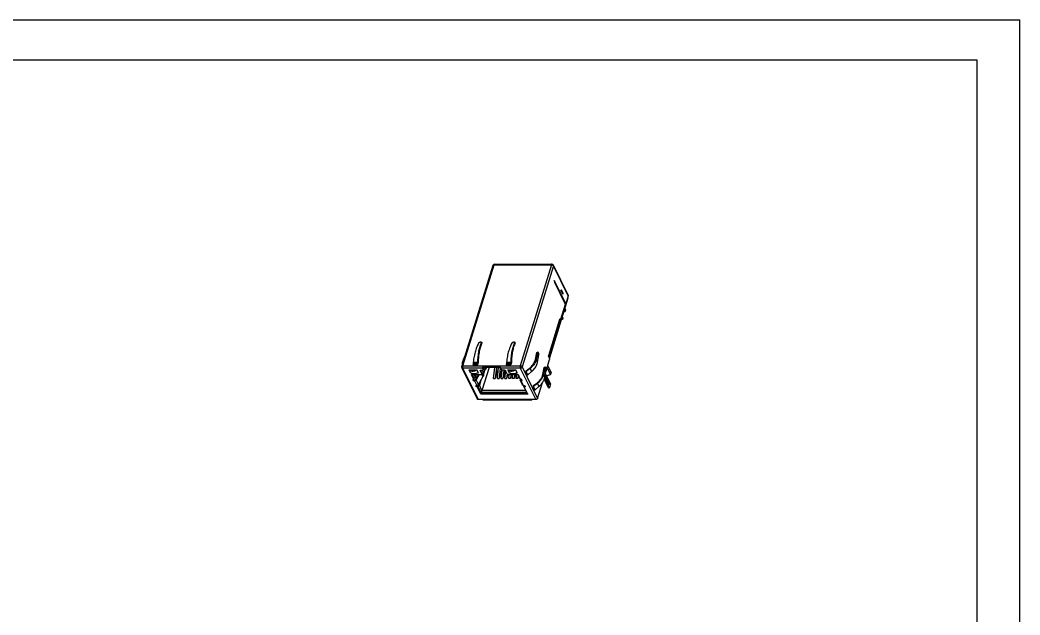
# Model space of a CAD drawing. Extents: x 0 to 420, y 0 to 297.
# Drawn here: x 170.5 to 420, y 148.5 to 297 of the extents above; entities that cross this region are included whole.
import ezdxf

# ---------------------------------------------------------------- set-up
doc = ezdxf.new("R2010")
doc.units = 0
doc.header["$LTSCALE"] = 23.1
doc.layers.get('0').update_dxf_attribs({"linetype": 'CONTINUOUS'})

msp = doc.modelspace()

# ---------------------------------------------------------------- linework, layer by layer
at = {"color": 7, "linetype": 'CONTINUOUS'}
for p, q in [((0, 297), (420, 297)), ((420, 0), (420, 297)), ((17.78, 287.08), (409.21, 287.08)), ((409.21, 287.08), (409.21, 9.23)), ((280.73, 210.54), (288.53, 235.78)), ((280.99, 210.67), (288.79, 235.91)), ((288.79, 235.91), (303.1, 235.91)), ((288.92, 236.06), (303.22, 236.06)), ((303.1, 235.91), (295.3, 210.67)), ((303.59, 235.66), (295.79, 210.42)), ((307.26, 228.33), (303.58, 235.84)), ((307.27, 228.15), (303.59, 235.66)), ((303.81, 231.95), (306.65, 226.16)), ((303.82, 231.79), (303.82, 231.7)), ((303.82, 231.79), (303.84, 231.79)), ((303.87, 231.71), (303.82, 231.7)), ((303.84, 231.79), (303.87, 231.71)), ((303.84, 231.79), (306.65, 226.09)), ((303.85, 231.56), (303.92, 231.58)), ((303.85, 231.56), (306.54, 226.09)), ((306.6, 226.11), (303.92, 231.58)), ((305.46, 229.48), (305.48, 229.54)), ((305.57, 229.57), (305.91, 228.88)), ((305.57, 229.56), (305.57, 229.57)), ((305.91, 228.87), (305.57, 229.56)), ((307.19, 227.58), (302.58, 212.67)), ((305.46, 229.48), (305.9, 228.59)), ((305.56, 229.38), (305.58, 229.44)), ((305.56, 229.38), (305.89, 228.69)), ((305.58, 229.44), (305.91, 228.75)), ((305.91, 228.75), (305.89, 228.69)), ((305.92, 228.66), (305.9, 228.61)), ((305.91, 228.87), (305.91, 228.88)), ((305.91, 228.88), (305.91, 228.87)), ((305.91, 228.86), (305.91, 228.87)), ((305.91, 228.87), (305.91, 228.86)), ((307.27, 228.15), (306.65, 226.16)), ((307.13, 227.7), (307.19, 227.58)), ((302.54, 212.75), (306.33, 225.01)), ((305.48, 222.34), (306.63, 226.06)), ((306.51, 224.21), (306.29, 224.66)), ((306.33, 225.01), (306.31, 225.05)), ((306.41, 225.05), (306.63, 224.6)), ((306.63, 224.6), (306.51, 224.21)), ((306.6, 226.11), (306.54, 226.09)), ((306.64, 226.07), (306.59, 226.05)), ((302.42, 213.25), (305.23, 222.34)), ((305.2, 222.27), (305.42, 222.27)), ((305.37, 222.31), (305.22, 222.31)), ((305.34, 222.37), (305.24, 222.37)), ((305.34, 222.37), (305.37, 222.31)), ((305.86, 222.26), (305.55, 222.26)), ((305.67, 222.65), (305.86, 222.26)), ((305.76, 222.96), (305.95, 222.57)), ((305.95, 222.57), (305.86, 222.26)), ((306.15, 224.21), (306.51, 224.21)), ((285.58, 216.63), (285.31, 216.63)), ((285.7, 216.53), (285.75, 216.36)), ((285.75, 216.41), (285.71, 216.57)), ((293.87, 216.63), (293.6, 216.63)), ((293.99, 216.53), (294.04, 216.36)), ((294.04, 216.41), (294, 216.57)), ((281.15, 212.28), (281.58, 213.27)), ((281.27, 212.27), (281.15, 212.28)), ((299.1, 212.26), (299.48, 214.01)), ((299.29, 212.28), (299.1, 212.26)), ((299.67, 214.02), (299.29, 212.28)), ((299.62, 211.59), (299.29, 212.28)), ((299.48, 214.01), (299.67, 214.02)), ((299.53, 214.08), (299.72, 214.09)), ((299.62, 211.59), (299.97, 213.4)), ((299.76, 214.05), (299.95, 213.68)), ((301.74, 209.33), (302.65, 212.27)), ((302.64, 212.56), (302.43, 212.97)), ((284.62, 202.39), (280.76, 210.25)), ((280.99, 210.67), (295.3, 210.67)), ((284.88, 202.25), (281.02, 210.11)), ((285.93, 210.11), (281.02, 210.11)), ((282.92, 208.97), (282.56, 209.7)), ((282.56, 209.7), (284.51, 209.7)), ((283.51, 211.03), (284.71, 211.03)), ((283.6, 211.59), (283.56, 211.26)), ((284.74, 211.26), (283.56, 211.26)), ((283.6, 211.59), (284.74, 211.59)), ((284.87, 208.97), (284.51, 209.7)), ((284.74, 211.59), (284.82, 211.56)), ((284.74, 211.26), (284.74, 211.59)), ((284.77, 211.25), (284.74, 211.26)), ((284.77, 211.25), (284.82, 211.44)), ((284.82, 211.56), (284.82, 211.44)), ((285.33, 209.59), (285.3, 209.49)), ((285.82, 208.75), (285.39, 209.61)), ((285.42, 209.61), (285.99, 209.61)), ((287.53, 210.27), (285.76, 204.54)), ((286.26, 208.8), (285.86, 209.61)), ((285.88, 210.34), (290.35, 210.34)), ((286.12, 209.74), (285.93, 210.11)), ((285.95, 210.34), (285.98, 210.27)), ((290.36, 210.27), (285.98, 210.27)), ((286.04, 210.27), (286.04, 210.21)), ((286.04, 210.21), (286.18, 209.93)), ((286.04, 210.21), (286.13, 210.21)), ((286.18, 209.93), (286.12, 209.74)), ((286.18, 209.88), (286.12, 209.68)), ((286.16, 210.27), (286.13, 210.21)), ((286.13, 210.21), (286.34, 209.78)), ((286.34, 209.78), (286.15, 209.78)), ((286.26, 208.8), (286.57, 209.8)), ((286.79, 209.83), (286.34, 209.78)), ((286.79, 209.83), (286.57, 210.27)), ((286.79, 209.83), (286.92, 210.27)), ((288.67, 207.53), (288.98, 210.27)), ((289.41, 210.27), (289.09, 207.53)), ((289.91, 210.18), (289.09, 207.53)), ((289.61, 207.53), (289.92, 210.27)), ((290.34, 210.2), (290.03, 207.53)), ((290.69, 209.65), (290.03, 207.53)), ((290.52, 209.83), (290.31, 210.27)), ((295.32, 210.11), (290.41, 210.11)), ((290.59, 209.74), (290.41, 210.11)), ((290.52, 209.83), (290.55, 209.81)), ((290.55, 207.53), (290.79, 209.62)), ((291.41, 209.61), (290.84, 209.61)), ((291.21, 209.61), (290.97, 207.53)), ((291.8, 211.03), (293, 211.03)), ((291.89, 211.59), (291.85, 211.26)), ((293.03, 211.26), (291.85, 211.26)), ((291.89, 211.59), (293.03, 211.59)), ((292.24, 209.7), (294.19, 209.7)), ((292.6, 208.97), (292.24, 209.7)), ((293.03, 211.59), (293.11, 211.56)), ((293.03, 211.26), (293.03, 211.59)), ((293.06, 211.25), (293.03, 211.26)), ((293.06, 211.25), (293.11, 211.44)), ((293.11, 211.56), (293.11, 211.44)), ((294.55, 208.97), (294.19, 209.7)), ((295.32, 210.11), (299.18, 202.25)), ((295.79, 210.42), (299.65, 202.56)), ((297.75, 210.01), (296.8, 209.26)), ((296.83, 209.47), (297.63, 210.1)), ((297.63, 210.1), (297.75, 210.01)), ((297.75, 210.01), (298.12, 209.24)), ((300.93, 208.53), (301.31, 210.28)), ((301.5, 210.29), (301.12, 208.55)), ((301.31, 210.28), (301.5, 210.29)), ((301.36, 210.35), (301.55, 210.36)), ((301.45, 207.86), (301.8, 209.67)), ((301.59, 210.32), (301.78, 209.95)), ((302.88, 208.5), (302.02, 210.25)), ((302.16, 210.69), (303.02, 208.94)), ((283.19, 208.51), (283.16, 208.4)), ((283.63, 207.44), (283.16, 208.4)), ((283.69, 207.64), (283.26, 208.53)), ((283.28, 208.53), (285.59, 208.53)), ((283.34, 208.53), (283.84, 207.51)), ((283.69, 207.64), (283.63, 207.44)), ((283.7, 207.58), (283.64, 207.38)), ((283.84, 207.51), (283.68, 207.51)), ((284.19, 207.75), (283.81, 208.53)), ((284.19, 207.75), (283.84, 207.51)), ((283.86, 206.97), (283.91, 207.13)), ((284.87, 208.53), (284.13, 207.25)), ((284.19, 207.75), (284.43, 208.53)), ((285.06, 208.53), (284.3, 207.22)), ((284.88, 206.03), (284.3, 207.22)), ((284.88, 206.03), (286, 207.97)), ((285.71, 208.65), (285.3, 209.49)), ((285.77, 208.85), (285.71, 208.65)), ((285.71, 208.57), (286, 207.97)), ((285.78, 208.79), (285.72, 208.59)), ((285.82, 208.75), (285.77, 208.75)), ((286.26, 208.8), (285.82, 208.75)), ((286.13, 208.46), (285.98, 208.77)), ((286.11, 208.79), (286.13, 208.46)), ((288.67, 207.53), (289.09, 207.53)), ((289.61, 207.53), (290.03, 207.53)), ((290.55, 207.53), (290.97, 207.53)), ((291.6, 209.55), (290.97, 207.53)), ((291.49, 207.53), (291.7, 209.39)), ((291.49, 207.53), (291.91, 207.53)), ((292.07, 208.65), (291.65, 209.49)), ((292.05, 208.69), (291.91, 207.53)), ((292.22, 208.54), (291.91, 207.53)), ((294.61, 208.53), (292.31, 208.53)), ((292.43, 207.53), (292.54, 208.53)), ((292.85, 207.53), (292.43, 207.53)), ((292.97, 208.53), (292.85, 207.53)), ((293.16, 208.53), (292.85, 207.53)), ((293.37, 207.53), (293.48, 208.53)), ((293.79, 207.53), (293.37, 207.53)), ((293.91, 208.53), (293.79, 207.53)), ((294.1, 208.53), (293.79, 207.53)), ((294.31, 207.53), (294.42, 208.53)), ((294.73, 207.53), (294.31, 207.53)), ((294.83, 208.42), (294.73, 207.53)), ((294.94, 208.2), (294.73, 207.53)), ((295.16, 207.75), (294.81, 208.46)), ((295.33, 207.44), (294.86, 208.4)), ((295.21, 207.69), (295.16, 207.75)), ((295.25, 207.53), (295.25, 207.6)), ((295.29, 207.53), (295.25, 207.53)), ((295.29, 207.53), (295.28, 207.22)), ((295.88, 205.93), (295.3, 207.11)), ((295.47, 207.34), (295.47, 207.25)), ((295.51, 207.16), (295.47, 207.25)), ((295.61, 207.13), (295.56, 206.97)), ((296.73, 209.16), (297.12, 208.36)), ((296.77, 209.28), (296.83, 209.47)), ((296.8, 209.26), (296.77, 209.28)), ((297.19, 208.45), (296.8, 209.26)), ((297.19, 208.45), (298.12, 209.24)), ((301.12, 208.55), (300.93, 208.53)), ((301.45, 207.86), (301.12, 208.55)), ((302.39, 205.22), (301.32, 207.39)), ((302.57, 205.22), (301.39, 207.62)), ((302.35, 206.12), (301.46, 207.92)), ((302.44, 206.12), (301.49, 208.06)), ((301.58, 208.51), (302.56, 206.51)), ((301.63, 208.66), (302.86, 206.16)), ((283.86, 206.97), (284.44, 205.79)), ((284.43, 205.79), (284.4, 205.66)), ((284.51, 205.61), (284.52, 205.65)), ((284.57, 205.63), (284.51, 205.43)), ((284.52, 205.65), (284.76, 205.65)), ((284.73, 205.52), (284.67, 205.32)), ((285.46, 203.71), (284.67, 205.32)), ((285.52, 203.9), (284.73, 205.52)), ((284.76, 205.65), (285.11, 205.88)), ((284.76, 205.65), (285.51, 204.12)), ((285.47, 207.06), (285.11, 205.88)), ((285.76, 204.54), (285.11, 205.88)), ((296.14, 205.79), (295.56, 206.97)), ((296.73, 204.54), (296.12, 205.79)), ((296.15, 205.79), (296.28, 205.65)), ((296.48, 205.65), (296.28, 205.65)), ((296.28, 205.65), (296.38, 205.44)), ((296.42, 205.57), (296.36, 205.38)), ((297.16, 203.71), (296.37, 205.32)), ((296.49, 205.63), (296.43, 205.43)), ((298.56, 205.43), (298.95, 204.63)), ((298.6, 205.55), (298.66, 205.74)), ((298.63, 205.53), (298.6, 205.55)), ((299.58, 206.28), (298.63, 205.53)), ((299.02, 204.72), (298.63, 205.53)), ((298.66, 205.74), (299.46, 206.37)), ((299.02, 204.72), (299.95, 205.51)), ((299.46, 206.37), (299.58, 206.28)), ((299.58, 206.28), (299.95, 205.51)), ((299.65, 202.56), (300.87, 206.5)), ((302.44, 206.12), (302.35, 206.12)), ((302.39, 205.22), (302.57, 205.22)), ((302.5, 206.06), (302.41, 206.06)), ((302.86, 206.16), (302.57, 205.22)), ((299.18, 202.25), (284.88, 202.25)), ((285.52, 203.9), (285.46, 203.71)), ((285.76, 204.54), (285.51, 204.12)), ((285.51, 204.12), (296.96, 204.12)), ((285.77, 203.78), (285.71, 203.58)), ((297.04, 203.58), (285.71, 203.58)), ((296.73, 204.54), (285.76, 204.54)), ((285.77, 203.78), (297.1, 203.78)), ((298.15, 202.16), (286.1, 202.16)), ((296.73, 204.54), (296.8, 204.45)), ((297.04, 203.58), (297.1, 203.78))]:
    msp.add_line(p, q, dxfattribs=at)
for centre, radius, start, end in [((288.92, 235.66), 0.4, 89.9984, 162.8329), ((303.22, 235.66), 0.4, 26.1381, 89.9999), ((304.77, 232.07), 0.968, 187.2723, 196.8213), ((305.81, 228.64), 0.0993, 333.7842, 342.8007), ((305.76, 228.81), 0.158, 15.5419, 21.6147), ((305.64, 228.75), 0.3, 342.828, 21.6271), ((306.92, 226.1), 0.271, 168.1391, 174.1298), ((306.82, 226.09), 0.174, 165.943, 170.7375), ((284.16, 210.99), 3.27, 156.8305, 162.1032), ((296.3, 212.88), 2.87, 342.0675, 347.6278), ((296.39, 212.91), 2.97, 342.0617, 347.7015), ((281.12, 210.42), 0.4, 162.8269, 206.1379), ((296.5, 212.2), 3.18, 343.4956, 348.9061), ((278.3, 215.22), 19.4, 341.8011, 342.1738), ((284.7, 206.14), 0.523, 249.8474, 255.5671), ((296.41, 205.85), 0.229, 288.9945, 290.3904), ((280.15, 211.49), 19.38, 341.8004, 342.1733)]:
    msp.add_arc(centre, radius, start, end, dxfattribs=at)
for centre, major_axis, ratio, start_param, end_param in [((303.9, 231.73), (0.006, 0.208), 0.383014, -4.557302, -3.771904), ((305.43, 229.11), (0.104, 0.493), 0.268842, -0.331064, -0.093123), ((306.59, 226.26), (0.006, 0.208), 0.383014, -3.771904, -3.022614)]:
    msp.add_ellipse(centre, major_axis=major_axis, ratio=ratio, start_param=start_param, end_param=end_param, dxfattribs=at)
for points, knots in [([(288.53, 235.78), (288.54, 235.79), (288.54, 235.81), (288.56, 235.84), (288.59, 235.86), (288.63, 235.89), (288.7, 235.91), (288.76, 235.91), (288.79, 235.91)], [0, 0, 0, 0, 0.099766, 0.20308, 0.312912, 0.431323, 0.696859, 1, 1, 1, 1]), ([(288.79, 235.91), (288.8, 235.93), (288.81, 235.97), (288.84, 236.02), (288.86, 236.04), (288.88, 236.05), (288.9, 236.06), (288.91, 236.06), (288.92, 236.06)], [0, 0, 0, 0, 0.331883, 0.605596, 0.72059, 0.822459, 0.914092, 1, 1, 1, 1]), ([(303.22, 236.06), (303.21, 236.06), (303.2, 236.06), (303.18, 236.05), (303.17, 236.04), (303.14, 236.02), (303.12, 235.97), (303.1, 235.93), (303.1, 235.91)], [0, 0, 0, 0, 0.085908, 0.177541, 0.27941, 0.394404, 0.668117, 1, 1, 1, 1]), ([(303.1, 235.91), (303.15, 235.91), (303.25, 235.9), (303.37, 235.85), (303.46, 235.8), (303.51, 235.76), (303.56, 235.72), (303.58, 235.68), (303.59, 235.66)], [0, 0, 0, 0, 0.264312, 0.535856, 0.66592, 0.787929, 0.899648, 1, 1, 1, 1]), ([(303.59, 235.66), (303.6, 235.69), (303.6, 235.74), (303.59, 235.8), (303.58, 235.83), (303.58, 235.84)], [0, 0, 0, 0, 0.516114, 0.760433, 1, 1, 1, 1]), ([(303.82, 231.79), (303.82, 231.8), (303.82, 231.85), (303.81, 231.91), (303.81, 231.95)], [0, 0, 0, 0, 0.250824, 1, 1, 1, 1]), ([(303.87, 231.71), (303.88, 231.69), (303.89, 231.64), (303.91, 231.6), (303.92, 231.58)], [0, 0, 0, 0, 0.543813, 1, 1, 1, 1]), ([(305.48, 229.54), (305.48, 229.55), (305.49, 229.56), (305.5, 229.58), (305.51, 229.59), (305.52, 229.6), (305.54, 229.6), (305.54, 229.6), (305.55, 229.6)], [0, 0, 0, 0, 0.34562, 0.48937, 0.613431, 0.812253, 0.903096, 1, 1, 1, 1]), ([(305.48, 229.54), (305.5, 229.52), (305.54, 229.49), (305.57, 229.45), (305.58, 229.44)], [0, 0, 0, 0, 0.536647, 1, 1, 1, 1]), ([(305.57, 229.56), (305.57, 229.56), (305.56, 229.57), (305.55, 229.59), (305.55, 229.6)], [0, 0, 0, 0, 0.246869, 1, 1, 1, 1]), ([(305.58, 229.44), (305.58, 229.46), (305.59, 229.5), (305.58, 229.54), (305.57, 229.56)], [0, 0, 0, 0, 0.516892, 1, 1, 1, 1]), ([(305.56, 229.38), (305.55, 229.4), (305.52, 229.44), (305.48, 229.47), (305.46, 229.48)], [0, 0, 0, 0, 0.463353, 1, 1, 1, 1]), ([(305.9, 228.61), (305.91, 228.61), (305.91, 228.63), (305.91, 228.66), (305.9, 228.68), (305.89, 228.69)], [0, 0, 0, 0, 0.23414, 0.475374, 1, 1, 1, 1]), ([(305.92, 228.86), (305.92, 228.84), (305.92, 228.8), (305.92, 228.77), (305.91, 228.75)], [0, 0, 0, 0, 0.484322, 1, 1, 1, 1]), ([(305.91, 228.75), (305.92, 228.74), (305.93, 228.71), (305.93, 228.68), (305.92, 228.67), (305.92, 228.66)], [0, 0, 0, 0, 0.524626, 0.76586, 1, 1, 1, 1]), ([(307.26, 228.33), (307.27, 228.32), (307.28, 228.29), (307.29, 228.23), (307.28, 228.18), (307.27, 228.15)], [0, 0, 0, 0, 0.239567, 0.483886, 1, 1, 1, 1]), ([(306.6, 226.11), (306.6, 226.1), (306.61, 226.1), (306.62, 226.08), (306.62, 226.08), (306.63, 226.07), (306.63, 226.07), (306.63, 226.07), (306.64, 226.07)], [0, 0, 0, 0, 0.386088, 0.545306, 0.680737, 0.792164, 0.880368, 1, 1, 1, 1]), ([(306.64, 226.07), (306.64, 226.07), (306.64, 226.07), (306.64, 226.08), (306.65, 226.08), (306.65, 226.09)], [0, 0, 0, 0, 0.366938, 0.645418, 1, 1, 1, 1]), ([(306.65, 226.09), (306.65, 226.09), (306.65, 226.1), (306.65, 226.11), (306.65, 226.11)], [0, 0, 0, 0, 0.245045, 1, 1, 1, 1]), ([(305.23, 222.34), (305.23, 222.35), (305.24, 222.37), (305.25, 222.39), (305.26, 222.4), (305.27, 222.41), (305.28, 222.41), (305.29, 222.42), (305.29, 222.42)], [0, 0, 0, 0, 0.331872, 0.605596, 0.72059, 0.82246, 0.914092, 1, 1, 1, 1]), ([(305.29, 222.42), (305.29, 222.42), (305.3, 222.41), (305.31, 222.4), (305.33, 222.39), (305.33, 222.38), (305.34, 222.37)], [0, 0, 0, 0, 0.195442, 0.417915, 0.684051, 1, 1, 1, 1]), ([(305.37, 222.31), (305.37, 222.3), (305.38, 222.29), (305.39, 222.28), (305.4, 222.27), (305.41, 222.27), (305.42, 222.27)], [0, 0, 0, 0, 0.315949, 0.582085, 0.804558, 1, 1, 1, 1]), ([(305.42, 222.27), (305.42, 222.27), (305.42, 222.27), (305.43, 222.27), (305.44, 222.28), (305.45, 222.29), (305.47, 222.31), (305.47, 222.33), (305.48, 222.34)], [0, 0, 0, 0, 0.085908, 0.17754, 0.27941, 0.394404, 0.668128, 1, 1, 1, 1]), ([(285.06, 216.53), (284.97, 216.38), (284.78, 216.07), (284.54, 215.56), (284.32, 214.99), (284.12, 214.38), (283.94, 213.72), (283.8, 213.04), (283.68, 212.32), (283.62, 211.83), (283.6, 211.59)], [0, 0, 0, 0, 0.100733, 0.209866, 0.326912, 0.45113, 0.581636, 0.717385, 0.857248, 1, 1, 1, 1]), ([(284.74, 211.59), (284.74, 211.83), (284.76, 212.32), (284.82, 213.03), (284.9, 213.72), (285.01, 214.38), (285.15, 214.99), (285.31, 215.55), (285.49, 216.07), (285.63, 216.38), (285.7, 216.53)], [0, 0, 0, 0, 0.145334, 0.28718, 0.424259, 0.555376, 0.679407, 0.795379, 0.902446, 1, 1, 1, 1]), ([(285.75, 216.36), (285.67, 216.22), (285.54, 215.91), (285.36, 215.41), (285.21, 214.86), (285.08, 214.27), (284.97, 213.63), (284.89, 212.96), (284.84, 212.27), (284.82, 211.8), (284.82, 211.56)], [0, 0, 0, 0, 0.097551, 0.204618, 0.32059, 0.44462, 0.575736, 0.712814, 0.854662, 1, 1, 1, 1]), ([(285.06, 216.53), (285.07, 216.55), (285.1, 216.57), (285.16, 216.61), (285.23, 216.63), (285.28, 216.63), (285.31, 216.63)], [0, 0, 0, 0, 0.20779, 0.459221, 0.732876, 1, 1, 1, 1]), ([(285.58, 216.63), (285.6, 216.63), (285.63, 216.63), (285.66, 216.62), (285.68, 216.61), (285.7, 216.6), (285.71, 216.59), (285.71, 216.58), (285.71, 216.57)], [0, 0, 0, 0, 0.316927, 0.587595, 0.704512, 0.810208, 0.907331, 1, 1, 1, 1]), ([(285.71, 216.57), (285.71, 216.57), (285.71, 216.55), (285.71, 216.54), (285.7, 216.53)], [0, 0, 0, 0, 0.471334, 1, 1, 1, 1]), ([(285.75, 216.36), (285.75, 216.37), (285.75, 216.38), (285.75, 216.4), (285.75, 216.41)], [0, 0, 0, 0, 0.528539, 1, 1, 1, 1]), ([(293.35, 216.53), (293.26, 216.38), (293.07, 216.07), (292.83, 215.56), (292.61, 214.99), (292.41, 214.38), (292.23, 213.72), (292.09, 213.04), (291.97, 212.32), (291.91, 211.83), (291.89, 211.59)], [0, 0, 0, 0, 0.100733, 0.209866, 0.326912, 0.45113, 0.581636, 0.717385, 0.857248, 1, 1, 1, 1]), ([(293.03, 211.59), (293.03, 211.83), (293.05, 212.32), (293.11, 213.03), (293.19, 213.72), (293.3, 214.38), (293.44, 214.99), (293.6, 215.55), (293.78, 216.07), (293.92, 216.38), (293.99, 216.53)], [0, 0, 0, 0, 0.145334, 0.28718, 0.424259, 0.555376, 0.679407, 0.795379, 0.902446, 1, 1, 1, 1]), ([(294.04, 216.36), (293.96, 216.22), (293.83, 215.91), (293.65, 215.41), (293.5, 214.86), (293.37, 214.27), (293.26, 213.63), (293.18, 212.96), (293.13, 212.27), (293.11, 211.8), (293.11, 211.56)], [0, 0, 0, 0, 0.097551, 0.204618, 0.32059, 0.44462, 0.575736, 0.712814, 0.854662, 1, 1, 1, 1]), ([(293.35, 216.53), (293.36, 216.55), (293.39, 216.57), (293.45, 216.61), (293.52, 216.63), (293.57, 216.63), (293.6, 216.63)], [0, 0, 0, 0, 0.20779, 0.459221, 0.732876, 1, 1, 1, 1]), ([(293.87, 216.63), (293.89, 216.63), (293.92, 216.63), (293.95, 216.62), (293.97, 216.61), (293.99, 216.6), (294, 216.59), (294, 216.58), (294, 216.57)], [0, 0, 0, 0, 0.316927, 0.587595, 0.704512, 0.810208, 0.907331, 1, 1, 1, 1]), ([(294, 216.57), (294, 216.57), (294, 216.55), (294, 216.54), (293.99, 216.53)], [0, 0, 0, 0, 0.471334, 1, 1, 1, 1]), ([(294.04, 216.36), (294.04, 216.37), (294.04, 216.38), (294.04, 216.4), (294.04, 216.41)], [0, 0, 0, 0, 0.528539, 1, 1, 1, 1]), ([(299.48, 214.01), (299.48, 214.02), (299.49, 214.04), (299.5, 214.06), (299.51, 214.07), (299.51, 214.07), (299.52, 214.08), (299.53, 214.08), (299.53, 214.08)], [0, 0, 0, 0, 0.341564, 0.618314, 0.732295, 0.831518, 0.919069, 1, 1, 1, 1]), ([(299.72, 214.09), (299.71, 214.09), (299.71, 214.09), (299.7, 214.09), (299.69, 214.08), (299.69, 214.07), (299.68, 214.05), (299.67, 214.03), (299.67, 214.02)], [0, 0, 0, 0, 0.080931, 0.168482, 0.267705, 0.381686, 0.658436, 1, 1, 1, 1]), ([(299.76, 214.05), (299.76, 214.06), (299.75, 214.07), (299.74, 214.08), (299.73, 214.09), (299.72, 214.09), (299.72, 214.09)], [0, 0, 0, 0, 0.331063, 0.602411, 0.819062, 1, 1, 1, 1]), ([(299.97, 213.4), (299.98, 213.42), (299.98, 213.47), (299.98, 213.55), (299.97, 213.61), (299.96, 213.65), (299.95, 213.67), (299.95, 213.68)], [0, 0, 0, 0, 0.245521, 0.517252, 0.779803, 0.897008, 1, 1, 1, 1]), ([(302.43, 212.97), (302.43, 212.98), (302.42, 213), (302.41, 213.05), (302.4, 213.11), (302.4, 213.18), (302.41, 213.23), (302.42, 213.25)], [0, 0, 0, 0, 0.102667, 0.219303, 0.480863, 0.7527, 1, 1, 1, 1]), ([(302.65, 212.27), (302.66, 212.3), (302.66, 212.35), (302.67, 212.42), (302.66, 212.48), (302.65, 212.53), (302.64, 212.55), (302.64, 212.56)], [0, 0, 0, 0, 0.2473, 0.519137, 0.780697, 0.897333, 1, 1, 1, 1]), ([(280.99, 210.67), (280.96, 210.67), (280.9, 210.67), (280.83, 210.65), (280.79, 210.62), (280.76, 210.6), (280.75, 210.57), (280.74, 210.55), (280.73, 210.54)], [0, 0, 0, 0, 0.303139, 0.568676, 0.687087, 0.79692, 0.900234, 1, 1, 1, 1]), ([(280.76, 210.25), (280.77, 210.23), (280.8, 210.19), (280.86, 210.14), (280.93, 210.12), (280.99, 210.11), (281.02, 210.11)], [0, 0, 0, 0, 0.226855, 0.465045, 0.722047, 1, 1, 1, 1]), ([(280.91, 211.11), (280.9, 211.25), (280.93, 211.55), (281, 211.85), (281.04, 211.99)], [0, 0, 0, 0, 0.488581, 1, 1, 1, 1]), ([(281.02, 210.11), (281.01, 210.13), (280.99, 210.17), (280.98, 210.23), (280.97, 210.3), (280.96, 210.41), (280.96, 210.51), (280.98, 210.61), (280.99, 210.65), (280.99, 210.67)], [0, 0, 0, 0, 0.102619, 0.219194, 0.34657, 0.480851, 0.752554, 0.881367, 1, 1, 1, 1]), ([(282.56, 209.7), (282.61, 209.65), (282.73, 209.56), (282.94, 209.46), (283.18, 209.4), (283.44, 209.38), (283.71, 209.4), (284.08, 209.48), (284.34, 209.6), (284.51, 209.7)], [0, 0, 0, 0, 0.10507, 0.215968, 0.33368, 0.458229, 0.588817, 0.724017, 1, 1, 1, 1]), ([(283.56, 211.26), (283.56, 211.22), (283.55, 211.14), (283.52, 211.06), (283.51, 211.03)], [0, 0, 0, 0, 0.521691, 1, 1, 1, 1]), ([(284.71, 211.03), (284.72, 211.06), (284.73, 211.14), (284.74, 211.22), (284.74, 211.26)], [0, 0, 0, 0, 0.474853, 1, 1, 1, 1]), ([(284.77, 211.25), (284.76, 211.23), (284.74, 211.16), (284.72, 211.08), (284.71, 211.03)], [0, 0, 0, 0, 0.250481, 1, 1, 1, 1]), ([(285.29, 209.55), (285.29, 209.55), (285.3, 209.56), (285.31, 209.58), (285.34, 209.6), (285.38, 209.61), (285.41, 209.61), (285.42, 209.61)], [0, 0, 0, 0, 0.099856, 0.203264, 0.430807, 0.696589, 1, 1, 1, 1]), ([(285.88, 210.34), (285.88, 210.29), (285.89, 210.23), (285.91, 210.16), (285.93, 210.13), (285.93, 210.11)], [0, 0, 0, 0, 0.542295, 0.784242, 1, 1, 1, 1]), ([(285.99, 209.61), (286.01, 209.61), (286.04, 209.62), (286.08, 209.63), (286.1, 209.65), (286.12, 209.67), (286.12, 209.67), (286.12, 209.68)], [0, 0, 0, 0, 0.303411, 0.569193, 0.796736, 0.900144, 1, 1, 1, 1]), ([(286.12, 209.68), (286.13, 209.69), (286.13, 209.71), (286.12, 209.73), (286.12, 209.74)], [0, 0, 0, 0, 0.47401, 1, 1, 1, 1]), ([(286.18, 209.88), (286.19, 209.88), (286.19, 209.91), (286.18, 209.92), (286.18, 209.93)], [0, 0, 0, 0, 0.473979, 1, 1, 1, 1]), ([(290.41, 210.11), (290.4, 210.13), (290.39, 210.16), (290.37, 210.23), (290.36, 210.29), (290.35, 210.34)], [0, 0, 0, 0, 0.215758, 0.457705, 1, 1, 1, 1]), ([(290.59, 209.74), (290.6, 209.72), (290.63, 209.69), (290.69, 209.65), (290.76, 209.62), (290.81, 209.61), (290.84, 209.61)], [0, 0, 0, 0, 0.211454, 0.46335, 0.735295, 1, 1, 1, 1]), ([(291.41, 209.61), (291.43, 209.61), (291.48, 209.61), (291.56, 209.58), (291.62, 209.54), (291.64, 209.51), (291.65, 209.49)], [0, 0, 0, 0, 0.264705, 0.53665, 0.788546, 1, 1, 1, 1]), ([(291.85, 211.26), (291.85, 211.22), (291.84, 211.14), (291.81, 211.06), (291.8, 211.03)], [0, 0, 0, 0, 0.521691, 1, 1, 1, 1]), ([(292.24, 209.7), (292.29, 209.65), (292.41, 209.56), (292.62, 209.46), (292.86, 209.4), (293.12, 209.38), (293.39, 209.4), (293.76, 209.48), (294.03, 209.6), (294.19, 209.7)], [0, 0, 0, 0, 0.10507, 0.215968, 0.33368, 0.458229, 0.588817, 0.724017, 1, 1, 1, 1]), ([(293, 211.03), (293.01, 211.06), (293.02, 211.14), (293.03, 211.22), (293.03, 211.26)], [0, 0, 0, 0, 0.474853, 1, 1, 1, 1]), ([(293.06, 211.25), (293.05, 211.23), (293.03, 211.16), (293.01, 211.08), (293, 211.03)], [0, 0, 0, 0, 0.250481, 1, 1, 1, 1]), ([(295.3, 210.67), (295.29, 210.65), (295.28, 210.61), (295.26, 210.51), (295.26, 210.41), (295.27, 210.3), (295.28, 210.23), (295.3, 210.17), (295.31, 210.13), (295.32, 210.11)], [0, 0, 0, 0, 0.118633, 0.247446, 0.519149, 0.65343, 0.780806, 0.897381, 1, 1, 1, 1]), ([(295.79, 210.42), (295.78, 210.44), (295.76, 210.48), (295.71, 210.52), (295.66, 210.57), (295.57, 210.62), (295.45, 210.66), (295.35, 210.67), (295.3, 210.67)], [0, 0, 0, 0, 0.100352, 0.21207, 0.33408, 0.464144, 0.735688, 1, 1, 1, 1]), ([(295.32, 210.11), (295.37, 210.11), (295.48, 210.13), (295.59, 210.19), (295.67, 210.25), (295.74, 210.32), (295.77, 210.38), (295.79, 210.42)], [0, 0, 0, 0, 0.253002, 0.515778, 0.645255, 0.770279, 1, 1, 1, 1]), ([(297.63, 210.1), (297.8, 210.23), (298.11, 210.51), (298.51, 210.98), (298.82, 211.47), (298.97, 211.82), (299.03, 211.99)], [0, 0, 0, 0, 0.266935, 0.523813, 0.768508, 1, 1, 1, 1]), ([(299.21, 211.99), (299.15, 211.81), (299, 211.44), (298.67, 210.92), (298.25, 210.44), (297.92, 210.14), (297.75, 210.01)], [0, 0, 0, 0, 0.231538, 0.47625, 0.733113, 1, 1, 1, 1]), ([(298.12, 209.24), (298.3, 209.38), (298.62, 209.69), (299.03, 210.19), (299.35, 210.73), (299.5, 211.11), (299.55, 211.3)], [0, 0, 0, 0, 0.265024, 0.521284, 0.766656, 1, 1, 1, 1]), ([(301.31, 210.28), (301.31, 210.29), (301.32, 210.31), (301.33, 210.33), (301.34, 210.34), (301.34, 210.35), (301.35, 210.35), (301.36, 210.35), (301.36, 210.35)], [0, 0, 0, 0, 0.341563, 0.618313, 0.732294, 0.831517, 0.919068, 1, 1, 1, 1]), ([(301.55, 210.36), (301.54, 210.36), (301.54, 210.36), (301.53, 210.36), (301.52, 210.35), (301.52, 210.34), (301.51, 210.32), (301.5, 210.3), (301.5, 210.29)], [0, 0, 0, 0, 0.080932, 0.168483, 0.267706, 0.381687, 0.658437, 1, 1, 1, 1]), ([(301.59, 210.32), (301.59, 210.33), (301.58, 210.34), (301.57, 210.35), (301.56, 210.36), (301.55, 210.36), (301.55, 210.36)], [0, 0, 0, 0, 0.331063, 0.602411, 0.819062, 1, 1, 1, 1]), ([(301.8, 209.67), (301.81, 209.69), (301.81, 209.74), (301.81, 209.82), (301.8, 209.88), (301.79, 209.92), (301.78, 209.94), (301.78, 209.95)], [0, 0, 0, 0, 0.245519, 0.517251, 0.779803, 0.897008, 1, 1, 1, 1]), ([(284.87, 208.97), (284.7, 208.87), (284.44, 208.75), (284.07, 208.67), (283.8, 208.65), (283.54, 208.67), (283.3, 208.73), (283.09, 208.83), (282.97, 208.92), (282.92, 208.97)], [0, 0, 0, 0, 0.275983, 0.411183, 0.541771, 0.66632, 0.784032, 0.89493, 1, 1, 1, 1]), ([(283.15, 208.46), (283.16, 208.47), (283.16, 208.48), (283.17, 208.49), (283.2, 208.51), (283.24, 208.52), (283.27, 208.53), (283.28, 208.53)], [0, 0, 0, 0, 0.099856, 0.203264, 0.430807, 0.696589, 1, 1, 1, 1]), ([(283.16, 208.4), (283.16, 208.41), (283.15, 208.43), (283.15, 208.45), (283.15, 208.46)], [0, 0, 0, 0, 0.52599, 1, 1, 1, 1]), ([(283.58, 207.33), (283.57, 207.33), (283.54, 207.32), (283.52, 207.3), (283.5, 207.27), (283.49, 207.26), (283.48, 207.25)], [0, 0, 0, 0, 0.28304, 0.53999, 0.775941, 1, 1, 1, 1]), ([(283.48, 207.25), (283.48, 207.24), (283.48, 207.23), (283.48, 207.19), (283.5, 207.15), (283.53, 207.1), (283.58, 207.06), (283.64, 207.02), (283.71, 207), (283.79, 206.98), (283.84, 206.97), (283.86, 206.97)], [0, 0, 0, 0, 0.042717, 0.08684, 0.18336, 0.295419, 0.423208, 0.56339, 0.710541, 0.858238, 1, 1, 1, 1]), ([(283.54, 207.32), (283.56, 207.29), (283.59, 207.25), (283.64, 207.21), (283.71, 207.17), (283.8, 207.14), (283.87, 207.13), (283.91, 207.13)], [0, 0, 0, 0, 0.21146, 0.333606, 0.463789, 0.735525, 1, 1, 1, 1]), ([(283.58, 207.33), (283.58, 207.33), (283.6, 207.34), (283.62, 207.35), (283.63, 207.37), (283.64, 207.38), (283.64, 207.38)], [0, 0, 0, 0, 0.283041, 0.539988, 0.775942, 1, 1, 1, 1]), ([(283.64, 207.38), (283.64, 207.39), (283.64, 207.41), (283.64, 207.43), (283.63, 207.44)], [0, 0, 0, 0, 0.47401, 1, 1, 1, 1]), ([(283.7, 207.58), (283.7, 207.59), (283.7, 207.61), (283.7, 207.63), (283.69, 207.64)], [0, 0, 0, 0, 0.473979, 1, 1, 1, 1]), ([(283.86, 206.97), (283.91, 206.97), (283.99, 206.99), (284.12, 207.04), (284.22, 207.11), (284.28, 207.18), (284.3, 207.22)], [0, 0, 0, 0, 0.247621, 0.505675, 0.760664, 1, 1, 1, 1]), ([(284.13, 207.25), (284.12, 207.23), (284.09, 207.2), (284.04, 207.16), (283.98, 207.14), (283.93, 207.13), (283.91, 207.13)], [0, 0, 0, 0, 0.239336, 0.494325, 0.752379, 1, 1, 1, 1]), ([(285.3, 209.49), (285.29, 209.5), (285.29, 209.52), (285.29, 209.54), (285.29, 209.55)], [0, 0, 0, 0, 0.52599, 1, 1, 1, 1]), ([(285.59, 208.53), (285.6, 208.53), (285.63, 208.53), (285.67, 208.54), (285.7, 208.56), (285.71, 208.58), (285.72, 208.59), (285.72, 208.59)], [0, 0, 0, 0, 0.303411, 0.569193, 0.796736, 0.900144, 1, 1, 1, 1]), ([(285.72, 208.59), (285.72, 208.6), (285.72, 208.62), (285.71, 208.64), (285.71, 208.65)], [0, 0, 0, 0, 0.47401, 1, 1, 1, 1]), ([(285.78, 208.79), (285.78, 208.8), (285.78, 208.82), (285.78, 208.84), (285.77, 208.85)], [0, 0, 0, 0, 0.473992, 1, 1, 1, 1]), ([(286.13, 208.46), (286.13, 208.42), (286.13, 208.34), (286.1, 208.17), (286.05, 208.05), (286, 207.97)], [0, 0, 0, 0, 0.23506, 0.479533, 1, 1, 1, 1]), ([(292.07, 208.65), (292.07, 208.63), (292.1, 208.6), (292.16, 208.56), (292.23, 208.53), (292.29, 208.53), (292.31, 208.53)], [0, 0, 0, 0, 0.211454, 0.46335, 0.735295, 1, 1, 1, 1]), ([(294.55, 208.97), (294.38, 208.87), (294.12, 208.75), (293.75, 208.67), (293.48, 208.65), (293.22, 208.67), (292.98, 208.73), (292.77, 208.83), (292.65, 208.92), (292.6, 208.97)], [0, 0, 0, 0, 0.275983, 0.411183, 0.541771, 0.66632, 0.784032, 0.89493, 1, 1, 1, 1]), ([(294.61, 208.53), (294.64, 208.53), (294.69, 208.52), (294.76, 208.49), (294.82, 208.45), (294.85, 208.42), (294.86, 208.4)], [0, 0, 0, 0, 0.264705, 0.53665, 0.788546, 1, 1, 1, 1]), ([(295.28, 207.22), (295.28, 207.2), (295.28, 207.16), (295.29, 207.13), (295.3, 207.11)], [0, 0, 0, 0, 0.50739, 1, 1, 1, 1]), ([(295.3, 207.11), (295.31, 207.09), (295.34, 207.05), (295.4, 207), (295.48, 206.98), (295.53, 206.97), (295.56, 206.97)], [0, 0, 0, 0, 0.226855, 0.465046, 0.722054, 1, 1, 1, 1]), ([(295.33, 207.44), (295.34, 207.43), (295.35, 207.41), (295.39, 207.37), (295.44, 207.35), (295.48, 207.33), (295.5, 207.33)], [0, 0, 0, 0, 0.210244, 0.453487, 0.721251, 1, 1, 1, 1]), ([(295.48, 207.2), (295.47, 207.21), (295.47, 207.22), (295.47, 207.24), (295.47, 207.25)], [0, 0, 0, 0, 0.49261, 1, 1, 1, 1]), ([(295.61, 207.13), (295.59, 207.13), (295.57, 207.13), (295.53, 207.15), (295.5, 207.17), (295.48, 207.19), (295.48, 207.2)], [0, 0, 0, 0, 0.277946, 0.534954, 0.773145, 1, 1, 1, 1]), ([(295.76, 207.07), (295.76, 207.08), (295.76, 207.11), (295.75, 207.15), (295.73, 207.18), (295.7, 207.22), (295.66, 207.26), (295.59, 207.3), (295.53, 207.32), (295.5, 207.33)], [0, 0, 0, 0, 0.089262, 0.185628, 0.293806, 0.415495, 0.549955, 0.694752, 1, 1, 1, 1]), ([(295.61, 207.13), (295.63, 207.13), (295.68, 207.13), (295.73, 207.15), (295.74, 207.16)], [0, 0, 0, 0, 0.536166, 1, 1, 1, 1]), ([(296.8, 209.26), (296.79, 209.25), (296.76, 209.22), (296.74, 209.19), (296.73, 209.16)], [0, 0, 0, 0, 0.268722, 1, 1, 1, 1]), ([(297.12, 208.36), (297.13, 208.37), (297.15, 208.41), (297.18, 208.44), (297.19, 208.45)], [0, 0, 0, 0, 0.478902, 1, 1, 1, 1]), ([(299.46, 206.37), (299.65, 206.52), (300, 206.84), (300.36, 207.29), (300.6, 207.66), (300.79, 208.04), (300.89, 208.33), (300.93, 208.53)], [0, 0, 0, 0, 0.269852, 0.527803, 0.651589, 0.771602, 1, 1, 1, 1]), ([(301.12, 208.55), (301.07, 208.34), (300.97, 208.03), (300.77, 207.63), (300.52, 207.24), (300.14, 206.76), (299.77, 206.43), (299.58, 206.28)], [0, 0, 0, 0, 0.228449, 0.348477, 0.472268, 0.730203, 1, 1, 1, 1]), ([(299.95, 205.51), (300.15, 205.67), (300.51, 206.02), (300.95, 206.6), (301.28, 207.21), (301.41, 207.65), (301.45, 207.86)], [0, 0, 0, 0, 0.267737, 0.525072, 0.769487, 1, 1, 1, 1]), ([(301.63, 208.66), (301.63, 208.67), (301.62, 208.68), (301.62, 208.69), (301.62, 208.71)], [0, 0, 0, 0, 0.231087, 1, 1, 1, 1]), ([(301.9, 208.12), (301.97, 208.18), (302.12, 208.28), (302.36, 208.39), (302.62, 208.47), (302.79, 208.49), (302.88, 208.5)], [0, 0, 0, 0, 0.251848, 0.505655, 0.756557, 1, 1, 1, 1]), ([(302.88, 208.5), (302.92, 208.57), (302.98, 208.71), (303.01, 208.86), (303.02, 208.94)], [0, 0, 0, 0, 0.514971, 1, 1, 1, 1]), ([(284.51, 205.43), (284.47, 205.44), (284.41, 205.47), (284.34, 205.51), (284.3, 205.54), (284.27, 205.58), (284.25, 205.62), (284.24, 205.66), (284.24, 205.68), (284.25, 205.69)], [0, 0, 0, 0, 0.305247, 0.45004, 0.584501, 0.70619, 0.81437, 0.910738, 1, 1, 1, 1]), ([(284.25, 205.69), (284.25, 205.7), (284.26, 205.72), (284.28, 205.74), (284.32, 205.77), (284.37, 205.79), (284.42, 205.79), (284.44, 205.79)], [0, 0, 0, 0, 0.099857, 0.203264, 0.430806, 0.696589, 1, 1, 1, 1]), ([(284.31, 205.76), (284.31, 205.75), (284.34, 205.71), (284.38, 205.67), (284.44, 205.63), (284.48, 205.61), (284.51, 205.61)], [0, 0, 0, 0, 0.212237, 0.453686, 0.719239, 1, 1, 1, 1]), ([(284.88, 206.03), (284.86, 206), (284.8, 205.93), (284.69, 205.85), (284.57, 205.8), (284.48, 205.79), (284.44, 205.79)], [0, 0, 0, 0, 0.239336, 0.494325, 0.752379, 1, 1, 1, 1]), ([(284.67, 205.32), (284.67, 205.33), (284.65, 205.36), (284.61, 205.39), (284.56, 205.42), (284.53, 205.43), (284.51, 205.43)], [0, 0, 0, 0, 0.210244, 0.453487, 0.721251, 1, 1, 1, 1]), ([(284.73, 205.52), (284.73, 205.53), (284.71, 205.55), (284.67, 205.59), (284.62, 205.61), (284.59, 205.63), (284.57, 205.63)], [0, 0, 0, 0, 0.210254, 0.453487, 0.721239, 1, 1, 1, 1]), ([(295.56, 206.97), (295.58, 206.97), (295.63, 206.98), (295.69, 206.99), (295.73, 207.02), (295.75, 207.05), (295.75, 207.06), (295.76, 207.07)], [0, 0, 0, 0, 0.303417, 0.569192, 0.796736, 0.900144, 1, 1, 1, 1]), ([(296.14, 205.79), (296.11, 205.79), (296.06, 205.8), (295.98, 205.82), (295.92, 205.87), (295.89, 205.91), (295.88, 205.93)], [0, 0, 0, 0, 0.277946, 0.534954, 0.773145, 1, 1, 1, 1]), ([(296.14, 205.79), (296.16, 205.79), (296.21, 205.79), (296.29, 205.77), (296.36, 205.74), (296.42, 205.7), (296.47, 205.66), (296.51, 205.61), (296.52, 205.57), (296.52, 205.54), (296.52, 205.52), (296.52, 205.52)], [0, 0, 0, 0, 0.141758, 0.289461, 0.436614, 0.576796, 0.704585, 0.816642, 0.91316, 0.957282, 1, 1, 1, 1]), ([(296.43, 205.43), (296.42, 205.43), (296.4, 205.43), (296.39, 205.41), (296.37, 205.4), (296.37, 205.39), (296.36, 205.38)], [0, 0, 0, 0, 0.283041, 0.539988, 0.775942, 1, 1, 1, 1]), ([(296.36, 205.38), (296.36, 205.37), (296.36, 205.35), (296.37, 205.33), (296.37, 205.32)], [0, 0, 0, 0, 0.47401, 1, 1, 1, 1]), ([(296.49, 205.63), (296.48, 205.63), (296.46, 205.62), (296.45, 205.61), (296.43, 205.59), (296.43, 205.58), (296.42, 205.57)], [0, 0, 0, 0, 0.283015, 0.539997, 0.775934, 1, 1, 1, 1]), ([(296.52, 205.52), (296.51, 205.51), (296.51, 205.49), (296.49, 205.47), (296.46, 205.45), (296.44, 205.44), (296.43, 205.43)], [0, 0, 0, 0, 0.224058, 0.460012, 0.716959, 1, 1, 1, 1]), ([(298.63, 205.53), (298.62, 205.52), (298.59, 205.49), (298.57, 205.46), (298.56, 205.43)], [0, 0, 0, 0, 0.268723, 1, 1, 1, 1]), ([(298.95, 204.63), (298.96, 204.64), (298.98, 204.68), (299.01, 204.71), (299.02, 204.72)], [0, 0, 0, 0, 0.478901, 1, 1, 1, 1]), ([(302.41, 206.06), (302.41, 206.06), (302.39, 206.06), (302.38, 206.08), (302.36, 206.09), (302.35, 206.11), (302.35, 206.12)], [0, 0, 0, 0, 0.195442, 0.417915, 0.684052, 1, 1, 1, 1]), ([(302.44, 206.12), (302.45, 206.11), (302.46, 206.09), (302.47, 206.08), (302.49, 206.06), (302.5, 206.06), (302.5, 206.06)], [0, 0, 0, 0, 0.315949, 0.582085, 0.804557, 1, 1, 1, 1]), ([(302.5, 206.06), (302.51, 206.06), (302.52, 206.06), (302.53, 206.07), (302.55, 206.09), (302.56, 206.11), (302.57, 206.13), (302.59, 206.17), (302.6, 206.23), (302.6, 206.3), (302.6, 206.38), (302.59, 206.45), (302.57, 206.49), (302.56, 206.51)], [0, 0, 0, 0, 0.031388, 0.066525, 0.107875, 0.156514, 0.212554, 0.275487, 0.417986, 0.573912, 0.730932, 0.876553, 1, 1, 1, 1]), ([(284.88, 202.25), (284.85, 202.25), (284.79, 202.25), (284.72, 202.28), (284.65, 202.32), (284.63, 202.36), (284.62, 202.39)], [0, 0, 0, 0, 0.277952, 0.534954, 0.773145, 1, 1, 1, 1]), ([(285.71, 203.58), (285.68, 203.58), (285.63, 203.59), (285.56, 203.62), (285.5, 203.66), (285.47, 203.69), (285.46, 203.71)], [0, 0, 0, 0, 0.264705, 0.53665, 0.788546, 1, 1, 1, 1]), ([(285.52, 203.9), (285.53, 203.89), (285.56, 203.85), (285.62, 203.81), (285.69, 203.79), (285.74, 203.78), (285.77, 203.78)], [0, 0, 0, 0, 0.211454, 0.46335, 0.735295, 1, 1, 1, 1]), ([(286.1, 202.16), (286.09, 202.16), (286.07, 202.17), (286.04, 202.18), (286.02, 202.21), (286.01, 202.24), (286, 202.25)], [0, 0, 0, 0, 0.195442, 0.417916, 0.684052, 1, 1, 1, 1]), ([(297.17, 203.65), (297.17, 203.65), (297.16, 203.64), (297.15, 203.62), (297.12, 203.6), (297.08, 203.59), (297.05, 203.58), (297.04, 203.58)], [0, 0, 0, 0, 0.099856, 0.203264, 0.430807, 0.696589, 1, 1, 1, 1]), ([(297.1, 203.78), (297.1, 203.78), (297.11, 203.78), (297.12, 203.78), (297.13, 203.78)], [0, 0, 0, 0, 0.255084, 1, 1, 1, 1]), ([(297.16, 203.71), (297.17, 203.7), (297.17, 203.68), (297.17, 203.66), (297.17, 203.65)], [0, 0, 0, 0, 0.52599, 1, 1, 1, 1]), ([(298.06, 202.25), (298.06, 202.24), (298.08, 202.21), (298.1, 202.18), (298.13, 202.17), (298.15, 202.16), (298.15, 202.16)], [0, 0, 0, 0, 0.315948, 0.582084, 0.804558, 1, 1, 1, 1]), ([(298.15, 202.16), (298.16, 202.16), (298.18, 202.17), (298.21, 202.18), (298.23, 202.21), (298.25, 202.24), (298.25, 202.25)], [0, 0, 0, 0, 0.195463, 0.417945, 0.684073, 1, 1, 1, 1]), ([(299.65, 202.56), (299.63, 202.52), (299.6, 202.46), (299.53, 202.39), (299.45, 202.32), (299.33, 202.27), (299.23, 202.25), (299.18, 202.25)], [0, 0, 0, 0, 0.229721, 0.354745, 0.484222, 0.746998, 1, 1, 1, 1])]:
    msp.add_open_spline(points, degree=3, knots=knots, dxfattribs=at)

doc.saveas('drawing.dxf')
